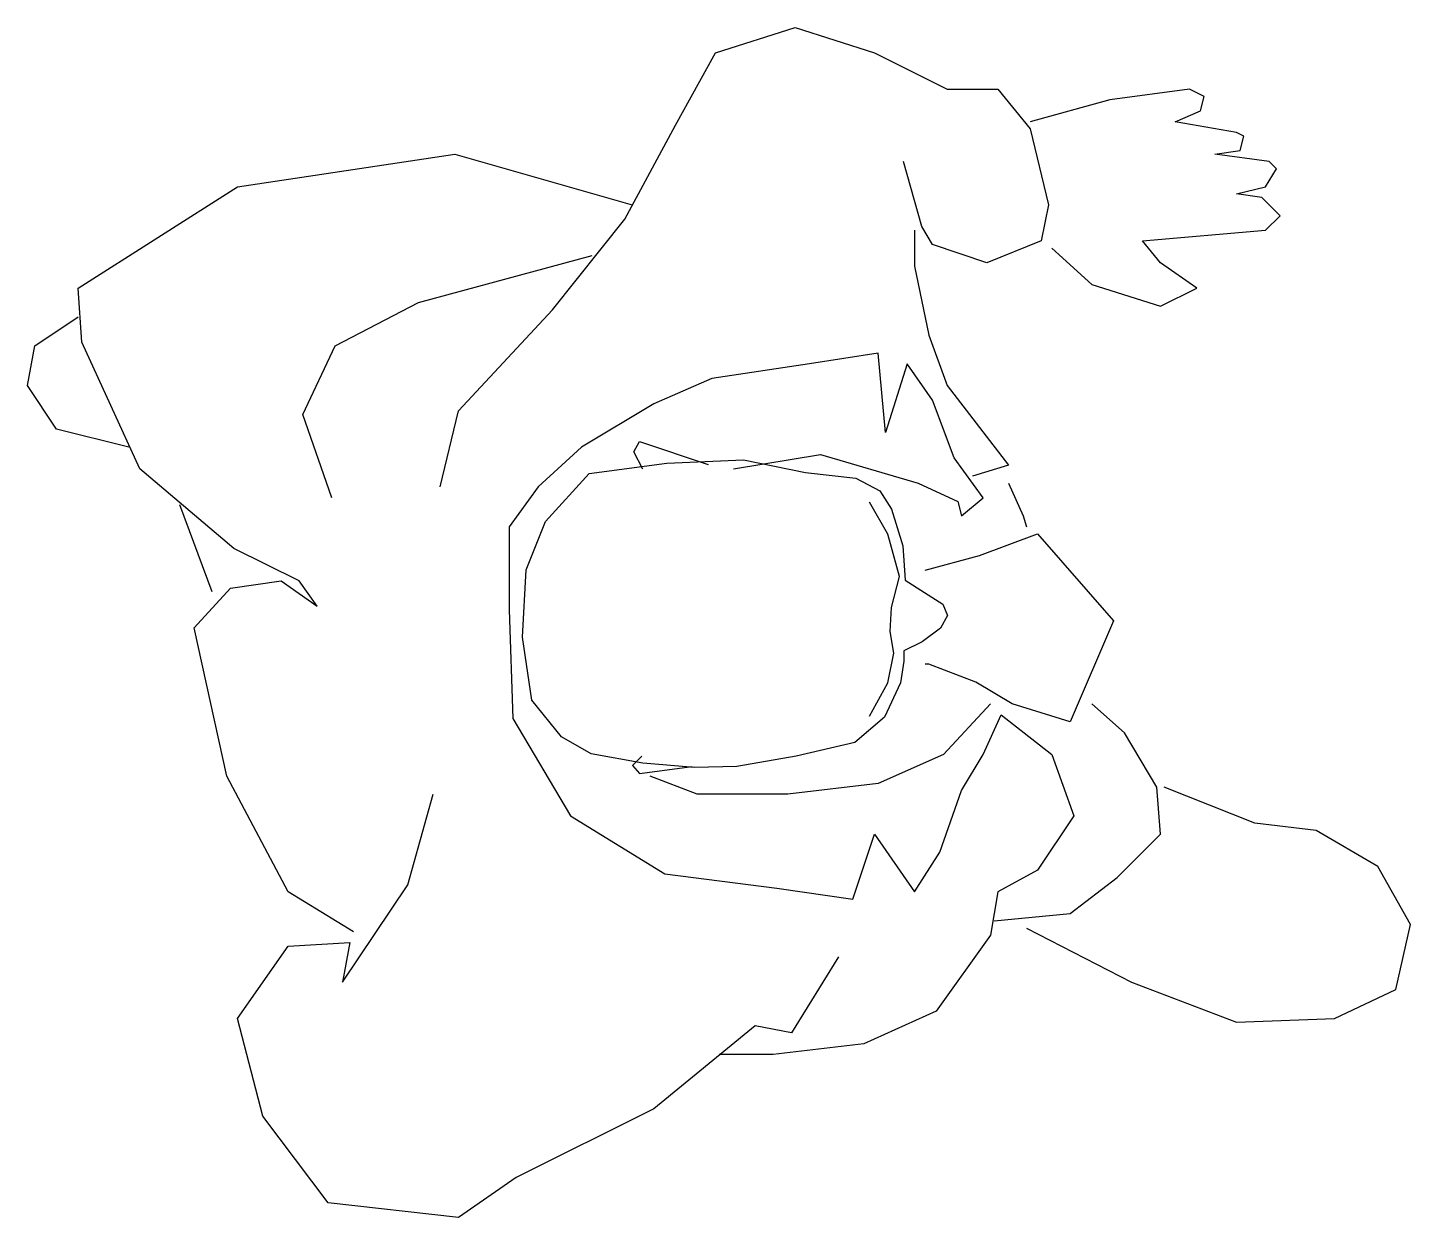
# Model space of a CAD drawing. Header units: millimetres. Extents: x -1482.434 to -1481.677, y 1863.485 to 1864.137.
import ezdxf

# ---------------------------------------------------------------- set-up
doc = ezdxf.new("R2010")
doc.units = ezdxf.units.MM
doc.header["$LTSCALE"] = 10
doc.layers.add('Humanos', color=2, linetype='Continuous')

msp = doc.modelspace()

# ---------------------------------------------------------------- linework, layer by layer
at = {"layer": 'Humanos'}
for points in [[(-1482.20797, 1863.88511), (-1482.19806, 1863.92668), (-1482.14654, 1863.98212), (-1482.10691, 1864.03162), (-1482.07917, 1864.08309), (-1482.05737, 1864.12269), (-1482.01378, 1864.13655), (-1481.97018, 1864.12269), (-1481.93055, 1864.10289), (-1481.90281, 1864.10289), (-1481.88497, 1864.08111), (-1481.87507, 1864.03954), (-1481.87903, 1864.01974), (-1481.90875, 1864.00786), (-1481.93848, 1864.01776), (-1481.94442, 1864.02766), (-1481.95433, 1864.0633)], [(-1481.87309, 1864.01578), (-1481.85129, 1863.99598), (-1481.81364, 1863.9841), (-1481.79382, 1863.994), (-1481.81364, 1864.00786), (-1481.82355, 1864.01974), (-1481.75617, 1864.02568), (-1481.74825, 1864.0336), (-1481.75815, 1864.0435), (-1481.77203, 1864.04548), (-1481.75617, 1864.04944), (-1481.75023, 1864.05934), (-1481.75419, 1864.0633), (-1481.78391, 1864.06726), (-1481.77004, 1864.06924), (-1481.76806, 1864.07716), (-1481.77203, 1864.07913), (-1481.80571, 1864.08507), (-1481.79184, 1864.09101), (-1481.78986, 1864.09893), (-1481.79779, 1864.10289), (-1481.84138, 1864.09695), (-1481.88497, 1864.08507)], [(-1482.27534, 1863.81977), (-1482.28525, 1863.83363), (-1482.32092, 1863.85145), (-1482.37244, 1863.89501), (-1482.40415, 1863.9643), (-1482.40613, 1863.994), (-1482.31894, 1864.04944), (-1482.20005, 1864.06726), (-1482.10295, 1864.03954)], [(-1481.94839, 1864.02568), (-1481.94839, 1864.00588), (-1481.94046, 1863.96826), (-1481.93055, 1863.94054), (-1481.89686, 1863.89699), (-1481.91668, 1863.89105)], [(-1482.26742, 1863.87917), (-1482.28327, 1863.9247), (-1482.26544, 1863.96232), (-1482.21986, 1863.98608), (-1482.12475, 1864.01182)], [(-1482.37839, 1863.90689), (-1482.41802, 1863.91678), (-1482.43387, 1863.94054), (-1482.42991, 1863.96232), (-1482.40613, 1863.97816)], [(-1482.04746, 1863.89501), (-1481.99991, 1863.90293), (-1481.9464, 1863.88709), (-1481.92461, 1863.87719), (-1481.92262, 1863.86927), (-1481.91074, 1863.87917), (-1481.92659, 1863.90095), (-1481.93848, 1863.93262), (-1481.95235, 1863.95242), (-1481.96424, 1863.9148), (-1481.9682, 1863.95836), (-1482.00585, 1863.95242), (-1482.05935, 1863.9445), (-1482.09106, 1863.93064), (-1482.13069, 1863.90689), (-1482.15447, 1863.88511), (-1482.17032, 1863.86333), (-1482.17032, 1863.81779), (-1482.16834, 1863.75839), (-1482.13663, 1863.70494), (-1482.08511, 1863.67326), (-1482.02368, 1863.66534), (-1481.98207, 1863.6594), (-1481.97018, 1863.69504), (-1481.94839, 1863.66336), (-1481.93451, 1863.68514), (-1481.92262, 1863.7188), (-1481.91074, 1863.7386), (-1481.90083, 1863.76037), (-1481.87309, 1863.7386), (-1481.8612, 1863.70494), (-1481.88101, 1863.67524), (-1481.90281, 1863.66336), (-1481.90677, 1863.6396), (-1481.9365, 1863.59802), (-1481.97613, 1863.5802), (-1482.02567, 1863.57427), (-1482.05539, 1863.57427)], [(-1482.09708, 1863.8949), (-1482.10209, 1863.9043), (-1482.09896, 1863.90993), (-1482.06134, 1863.8974)], [(-1481.89686, 1863.88709), (-1481.88894, 1863.86927), (-1481.88696, 1863.86333)], [(-1482.33281, 1863.82769), (-1482.35064, 1863.87521)], [(-1481.97293, 1863.75958), (-1481.9629, 1863.77775), (-1481.95976, 1863.79403), (-1481.96164, 1863.80594), (-1481.96101, 1863.81909), (-1481.95662, 1863.83601), (-1481.9629, 1863.85919), (-1481.97293, 1863.87673)], [(-1481.94244, 1863.83957), (-1481.91272, 1863.84749), (-1481.88101, 1863.85937), (-1481.8394, 1863.81185), (-1481.86318, 1863.75641), (-1481.89488, 1863.76631), (-1481.9147, 1863.77819), (-1481.94046, 1863.78809), (-1481.94244, 1863.78809)], [(-1482.25553, 1863.64158), (-1482.2912, 1863.66336), (-1482.32488, 1863.72672), (-1482.34272, 1863.80789), (-1482.3229, 1863.82967), (-1482.29516, 1863.83363), (-1482.27534, 1863.81977)], [(-1481.90677, 1863.76631), (-1481.93253, 1863.7386), (-1481.9682, 1863.72276), (-1482.01774, 1863.71682), (-1482.06728, 1863.71682), (-1482.09304, 1863.72672)], [(-1481.90479, 1863.64752), (-1481.86318, 1863.65148), (-1481.83742, 1863.67128), (-1481.81364, 1863.69504), (-1481.81562, 1863.72078), (-1481.83345, 1863.75047), (-1481.85129, 1863.76631)], [(-1482.0977, 1863.73765), (-1482.10272, 1863.73264), (-1482.09896, 1863.72825), (-1482.07012, 1863.73201)], [(-1481.99, 1863.62772), (-1482.01576, 1863.58614), (-1482.03557, 1863.5901), (-1482.09106, 1863.54457), (-1482.16636, 1863.50695), (-1482.19806, 1863.48517), (-1482.2694, 1863.49309), (-1482.30507, 1863.54061), (-1482.31894, 1863.59406), (-1482.2912, 1863.63366), (-1482.25751, 1863.63564), (-1482.26147, 1863.61386), (-1482.22581, 1863.66732), (-1482.21193, 1863.71682)], [(-1481.88696, 1863.64356), (-1481.82949, 1863.61386), (-1481.77203, 1863.59208), (-1481.71852, 1863.59406), (-1481.68484, 1863.6099), (-1481.67691, 1863.64554), (-1481.69474, 1863.67722), (-1481.72843, 1863.69702), (-1481.76212, 1863.70098), (-1481.81166, 1863.72078)]]:
    msp.add_lwpolyline(points, dxfattribs=at)
msp.add_lwpolyline([(-1481.93405, 1863.80782), (-1481.94408, 1863.8003), (-1481.95412, 1863.79529), (-1481.95412, 1863.78965), (-1481.956, 1863.77775), (-1481.96478, 1863.75895), (-1481.98108, 1863.74517), (-1482.01306, 1863.73765), (-1482.04566, 1863.73201), (-1482.06886, 1863.73139), (-1482.09708, 1863.73389), (-1482.12529, 1863.7389), (-1482.1416, 1863.7483), (-1482.1579, 1863.76835), (-1482.16291, 1863.80281), (-1482.16103, 1863.83977), (-1482.15037, 1863.86608), (-1482.12655, 1863.89239), (-1482.08391, 1863.89803), (-1482.0419, 1863.89991), (-1482.00804, 1863.89302), (-1481.98045, 1863.88989), (-1481.96728, 1863.883), (-1481.96101, 1863.87297), (-1481.95474, 1863.85292), (-1481.95349, 1863.83413), (-1481.94283, 1863.82724), (-1481.9328, 1863.82097), (-1481.93029, 1863.81471)], close=True, dxfattribs=at)

doc.saveas('drawing.dxf')
